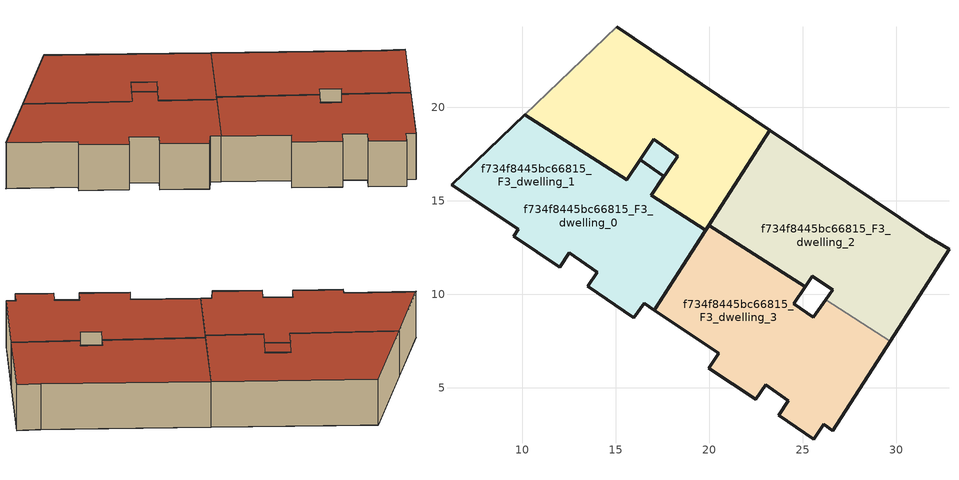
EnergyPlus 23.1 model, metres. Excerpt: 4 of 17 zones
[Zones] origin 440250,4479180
f734f8445bc66815_F3_dwelling_0
 floor outside (EU_floor_Construction): 19.8,13.43 23.23,18.78 15.04,24.29 10.14,19.61 15.59,16.12 16.31,17.2 17.03,18.28 18.31,17.38 16.89,15.29 z9; 17.58,16.3 16.89,15.29 18.31,17.38 17.03,18.28 16.31,17.2 z9; 17.07,9.16 19.8,13.43 16.89,15.29 17.58,16.3 16.31,17.2 15.59,16.12 10.14,19.61 6.22,15.86 9.78,13.48 9.55,13.11 12.02,11.44 12.52,12.21 14.02,11.19 13.5,10.43 15.96,8.76 16.52,9.53 z9
 wall outside (EU_wall_Construction): 15.04,24.29 23.23,18.78 19.8,13.43 16.89,15.29 18.31,17.38 17.03,18.28 15.59,16.12 10.14,19.61 z9:12
 wall adiabatic (EU_wall_Construction): 10.14,19.61 15.04,24.29 z9:12
 roof outside (EU_roof_Construction): 23.23,18.78 19.8,13.43 16.89,15.29 18.31,17.38 17.03,18.28 16.31,17.2 15.59,16.12 10.14,19.61 15.04,24.29 z12; 17.58,16.3 16.89,15.29 19.8,13.43 17.07,9.16 16.52,9.53 15.96,8.76 13.5,10.43 14.02,11.19 12.52,12.21 12.02,11.44 9.55,13.11 9.78,13.48 6.22,15.86 10.14,19.61 15.59,16.12 16.31,17.2 z12; 18.31,17.38 16.89,15.29 17.58,16.3 16.31,17.2 17.03,18.28 z12
f734f8445bc66815_F3_dwelling_1
 floor to f734f8445bc66815_F2_dwelling_1 (EU_floor_Construction): 19.8,13.43 23.23,18.78 15.04,24.29 10.14,19.61 15.59,16.12 16.31,17.2 17.03,18.28 18.31,17.38 16.89,15.29 z9; 17.07,9.16 19.8,13.43 16.89,15.29 17.58,16.3 16.31,17.2 15.59,16.12 10.14,19.61 6.22,15.86 9.78,13.48 9.55,13.11 12.02,11.44 12.52,12.21 14.02,11.19 13.5,10.43 15.96,8.76 16.52,9.53 z9; 17.58,16.3 16.89,15.29 18.31,17.38 17.03,18.28 16.31,17.2 z9
 wall outside (EU_wall_Construction): 12.52,12.21 12.02,11.44 9.55,13.11 9.78,13.48 6.22,15.86 10.14,19.61 15.59,16.12 16.31,17.2 17.58,16.3 16.89,15.29 19.8,13.43 17.07,9.16 16.52,9.53 15.96,8.76 13.5,10.43 14.02,11.19 12.52,12.21 z9:12
 roof outside (EU_roof_Construction): 23.23,18.78 19.8,13.43 16.89,15.29 18.31,17.38 17.03,18.28 16.31,17.2 15.59,16.12 10.14,19.61 15.04,24.29 z12; 17.58,16.3 16.89,15.29 19.8,13.43 17.07,9.16 16.52,9.53 15.96,8.76 13.5,10.43 14.02,11.19 12.52,12.21 12.02,11.44 9.55,13.11 9.78,13.48 6.22,15.86 10.14,19.61 15.59,16.12 16.31,17.2 z12; 18.31,17.38 16.89,15.29 17.58,16.3 16.31,17.2 17.03,18.28 z12
f734f8445bc66815_F3_dwelling_2
 floor to f734f8445bc66815_F2_dwelling_2 (EU_floor_Construction): 29.66,7.49 32.82,12.42 31.57,13.15 23.23,18.78 19.97,13.69 25.12,10.39 25.51,10.97 26.6,10.24 26.21,9.7 z9
 wall outside (EU_wall_Construction): 26.22,9.7 26.6,10.24 25.51,10.97 25.12,10.39 19.97,13.69 23.23,18.78 31.58,13.15 32.82,12.42 29.66,7.49 z9:12
 wall to f734f8445bc66815_F3_dwelling_3 (EU_wall_Construction): 29.66,7.49 26.21,9.7 z9:12
 roof outside (EU_roof_Construction): 31.58,13.15 32.82,12.42 29.66,7.49 26.22,9.7 26.6,10.24 25.51,10.97 25.12,10.39 19.97,13.69 23.23,18.78 z12
f734f8445bc66815_F3_dwelling_3
 floor to f734f8445bc66815_F2_dwelling_3 (EU_floor_Construction): 26.61,2.72 29.66,7.49 26.21,9.7 25.56,8.78 24.52,9.5 25.12,10.39 19.97,13.69 17.07,9.16 20.52,6.84 19.98,6.06 22.47,4.38 23.01,5.16 24.23,4.32 23.71,3.53 25.59,2.26 26.12,3.06 z9
 wall outside (EU_wall_Construction): 29.66,7.49 26.61,2.72 26.12,3.06 25.59,2.26 23.71,3.53 24.23,4.32 23.01,5.16 22.47,4.38 19.98,6.06 20.52,6.84 17.07,9.16 19.97,13.69 25.12,10.39 24.52,9.5 25.56,8.78 26.22,9.7 z9:12
 roof outside (EU_roof_Construction): 26.22,9.7 29.66,7.49 26.61,2.72 26.12,3.06 25.59,2.26 23.71,3.53 24.23,4.32 23.01,5.16 22.47,4.38 19.98,6.06 20.52,6.84 17.07,9.16 19.97,13.69 25.12,10.39 24.52,9.5 25.56,8.78 z12
[Building]
EU S2 Campaign: North Axis=0; Terrain=City; Solar Distribution=FullExterior
[Site:Location]
Madrid: Latitude=40.5; Longitude=-3.5; Time Zone=1; Elevation=609
[SizingPeriod:WeatherFileDays]
AnnualSizingPeriod: Begin Month=1; Begin Day of Month=1; End Month=12; End Day of Month=31; Day of Week for Start Day=Monday; Use Weather File Daylight Saving Period=No; Use Weather File Rain and Snow Indicators=No
[MATERIAL]
EU_InternalMass_Material: Roughness=MediumRough; Thickness=0.1; Conductivity=1; Density=1800; Specific Heat=900; Thermal Absorptance=0.9; Solar Absorptance=0.7; Visible Absorptance=0.7
[MATERIAL:NOMASS] Roughness=MediumRough; Thermal Absorptance=0.9; Solar Absorptance=0.7; Visible Absorptance=0.7
Name | Thermal Resistance
EU_wall_NoMass | 1.60022
EU_roof_NoMass | 1.57597
EU_floor_NoMass | 0.470652
[CONSTRUCTION]
EU_wall_Construction: EU_wall_NoMass
EU_roof_Construction: EU_roof_NoMass
EU_floor_Construction: EU_floor_NoMass
EU_InternalMass_Construction: EU_InternalMass_Material
[ZONE] Type=1; Multiplier=1; Ceiling Height=autocalculate; Floor Area=autocalculate; Part of Total Floor Area=Yes
Name | Volume
f734f8445bc66815_F3_dwelling_0; f734f8445bc66815_F3_dwelling_1 | 408.582
f734f8445bc66815_F3_dwelling_2; f734f8445bc66815_F3_dwelling_3 | 201.241
[INTERNALMASS] Construction=EU_InternalMass_Construction
Name | Zone or ZoneList | Surface Area
f734f8445bc66815_F3_dwelling_0_EU_InternalMass | f734f8445bc66815_F3_dwelling_0 | 60.0704
f734f8445bc66815_F3_dwelling_1_EU_InternalMass | f734f8445bc66815_F3_dwelling_1 | 107.627
f734f8445bc66815_F3_dwelling_2_EU_InternalMass | f734f8445bc66815_F3_dwelling_2 | 83.8482
f734f8445bc66815_F3_dwelling_3_EU_InternalMass | f734f8445bc66815_F3_dwelling_3 | 83.859
[OTHEREQUIPMENT] Fuel Type=Electricity; Design Level Calculation Method=Watts/Area; Power per Zone Floor Area=1; Fraction Latent=0; Fraction Radiant=0; Fraction Lost=0; Carbon Dioxide Generation Rate=0; EndUse Subcategory=EU_Step8_InternalGains
Name | Zone or ZoneList or Space or SpaceList | Schedule
EU_Step8_InternalGain_f734f8445bc66815_F3_dwelling_0_f000 | f734f8445bc66815_F3_dwelling_0 | EU_Step8_GainSchedule_f734f8445bc66815_F3_dwelling_0_f000
EU_Step8_InternalGain_f734f8445bc66815_F3_dwelling_1_f000 | f734f8445bc66815_F3_dwelling_1 | EU_Step8_GainSchedule_f734f8445bc66815_F3_dwelling_1_f000
EU_Step8_InternalGain_f734f8445bc66815_F3_dwelling_2_f000 | f734f8445bc66815_F3_dwelling_2 | EU_Step8_GainSchedule_f734f8445bc66815_F3_dwelling_2_f000
EU_Step8_InternalGain_f734f8445bc66815_F3_dwelling_3_f000 | f734f8445bc66815_F3_dwelling_3 | EU_Step8_GainSchedule_f734f8445bc66815_F3_dwelling_3_f000
[ZONEVENTILATION:DESIGNFLOWRATE] Schedule=EU_AlwaysOn; Design Flow Rate Calculation Method=AirChanges/Hour; Air Changes per Hour=0.480704; Ventilation Type=Natural; Fan Pressure Rise=0; Fan Total Efficiency=1; Constant Term Coefficient=1; Temperature Term Coefficient=0; Velocity Term Coefficient=0; Velocity Squared Term Coefficient=0; Minimum Indoor Temperature=-100; Maximum Indoor Temperature=100; Delta Temperature=-100; Minimum Outdoor Temperature=-100; Maximum Outdoor Temperature=100; Maximum Wind Speed=40
Name | Zone or ZoneList or Space or SpaceList
EU_ConstantAir_f734f8445bc66815_F3_dwelling_0 | f734f8445bc66815_F3_dwelling_0
EU_ConstantAir_f734f8445bc66815_F3_dwelling_1 | f734f8445bc66815_F3_dwelling_1
EU_ConstantAir_f734f8445bc66815_F3_dwelling_2 | f734f8445bc66815_F3_dwelling_2
EU_ConstantAir_f734f8445bc66815_F3_dwelling_3 | f734f8445bc66815_F3_dwelling_3
[HVACTEMPLATE:ZONE:IDEALLOADSAIRSYSTEM] System Availability Schedule=EU_AlwaysOn; Maximum Heating Supply Air Temperature=50; Minimum Cooling Supply Air Temperature=13; Maximum Heating Supply Air Humidity Ratio=0.0156; Minimum Cooling Supply Air Humidity Ratio=0.0077; Heating Limit=NoLimit; Cooling Limit=NoLimit; Heating Availability Schedule=EU_AlwaysOn; Cooling Availability Schedule=EU_CoolingOff; Dehumidification Control Type=ConstantSensibleHeatRatio; Cooling Sensible Heat Ratio=0.7; Dehumidification Setpoint=60; Humidification Control Type=None; Humidification Setpoint=30; Outdoor Air Method=None; Outdoor Air Flow Rate per Person=0.00944; Outdoor Air Flow Rate per Zone Floor Area=0; Outdoor Air Flow Rate per Zone=0; Demand Controlled Ventilation Type=None; Outdoor Air Economizer Type=NoEconomizer; Heat Recovery Type=None; Sensible Heat Recovery Effectiveness=0.7; Latent Heat Recovery Effectiveness=0.65
Name | Template Thermostat
f734f8445bc66815_F3_dwelling_0 | EU_HeatOnly_f734f8445bc66815_F3_dwelling_0
f734f8445bc66815_F3_dwelling_1 | EU_HeatOnly_f734f8445bc66815_F3_dwelling_1
f734f8445bc66815_F3_dwelling_2 | EU_HeatOnly_f734f8445bc66815_F3_dwelling_2
f734f8445bc66815_F3_dwelling_3 | EU_HeatOnly_f734f8445bc66815_F3_dwelling_3
[SIZING:ZONE] Zone Cooling Design Supply Air Temperature Input Method=SupplyAirTemperature; Zone Cooling Design Supply Air Temperature=13; Zone Heating Design Supply Air Temperature Input Method=SupplyAirTemperature; Zone Heating Design Supply Air Temperature=50; Zone Cooling Design Supply Air Humidity Ratio=0.008; Zone Heating Design Supply Air Humidity Ratio=0.008; Cooling Design Air Flow Method=DesignDay; Cooling Design Air Flow Rate=0; Cooling Minimum Air Flow per Zone Floor Area=0.000762; Cooling Minimum Air Flow=0; Cooling Minimum Air Flow Fraction=0.2; Heating Design Air Flow Method=DesignDay; Heating Design Air Flow Rate=0; Heating Maximum Air Flow per Zone Floor Area=0.002032; Heating Maximum Air Flow=0.141576; Heating Maximum Air Flow Fraction=0.3; Account for Dedicated Outdoor Air System=No; Dedicated Outdoor Air System Control Strategy=NeutralSupplyAir; Dedicated Outdoor Air Low Setpoint Temperature for Design=autosize; Dedicated Outdoor Air High Setpoint Temperature for Design=autosize; Zone Load Sizing Method=Sensible Load Only No Latent Load; Zone Latent Cooling Design Supply Air Humidity Ratio Input Method=HumidityRatioDifference; Zone Cooling Design Supply Air Humidity Ratio Difference=0.005; Zone Latent Heating Design Supply Air Humidity Ratio Input Method=HumidityRatioDifference; Zone Humidification Design Supply Air Humidity Ratio Difference=0.005
f734f8445bc66815_F3_dwelling_0; f734f8445bc66815_F3_dwelling_1; f734f8445bc66815_F3_dwelling_2; f734f8445bc66815_F3_dwelling_3
[SCHEDULE:CONSTANT]
Name | Hourly Value
EU_AlwaysOn | 1
EU_CoolingOff | 0
[SCHEDULE:FILE] Column Number=1; Rows to Skip at Top=0; Number of Hours of Data=8760; Column Separator=Comma; Interpolate to Timestep=No; Minutes per Item=60; Adjust Schedule for Daylight Savings=Yes
Name | File
EU_Step8_GainSchedule_f734f8445bc66815_F3_dwelling_0_f000 | ../../schedules/f734f8445bc66815/f734f8445bc66815_F3_dwelling_0_f000_gain.csv
EU_Step8_GainSchedule_f734f8445bc66815_F3_dwelling_1_f000 | ../../schedules/f734f8445bc66815/f734f8445bc66815_F3_dwelling_1_f000_gain.csv
EU_Step8_GainSchedule_f734f8445bc66815_F3_dwelling_2_f000 | ../../schedules/f734f8445bc66815/f734f8445bc66815_F3_dwelling_2_f000_gain.csv
EU_Step8_GainSchedule_f734f8445bc66815_F3_dwelling_3_f000 | ../../schedules/f734f8445bc66815/f734f8445bc66815_F3_dwelling_3_f000_gain.csv
